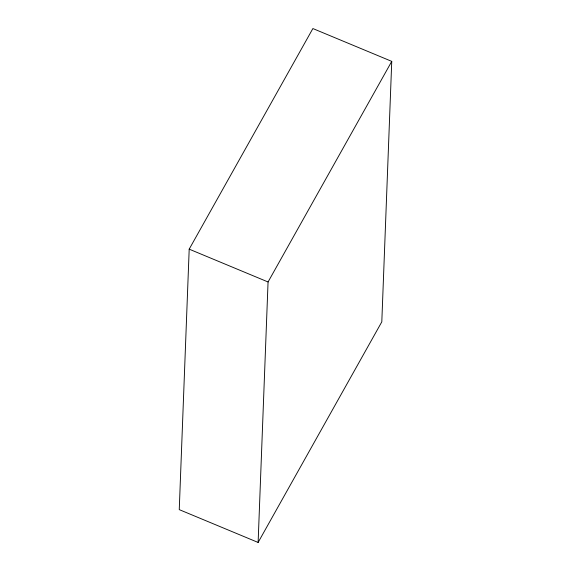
<?xml version="1.0" encoding="UTF-8"?>
<svg xmlns="http://www.w3.org/2000/svg" width="571" height="571" viewBox="0 0 571 571"><rect width="100%" height="100%" fill="white"/><g stroke="black" fill="none" stroke-linecap="round" stroke-linejoin="round"><path stroke-width="0.86" d="M189.194 249.156L179.251 509.632L258.121 542.45L381.806 321.844L391.749 61.368L312.879 28.55L189.194 249.156L268.063 281.974L258.121 542.45M268.063 281.974L391.749 61.368"/></g></svg>
